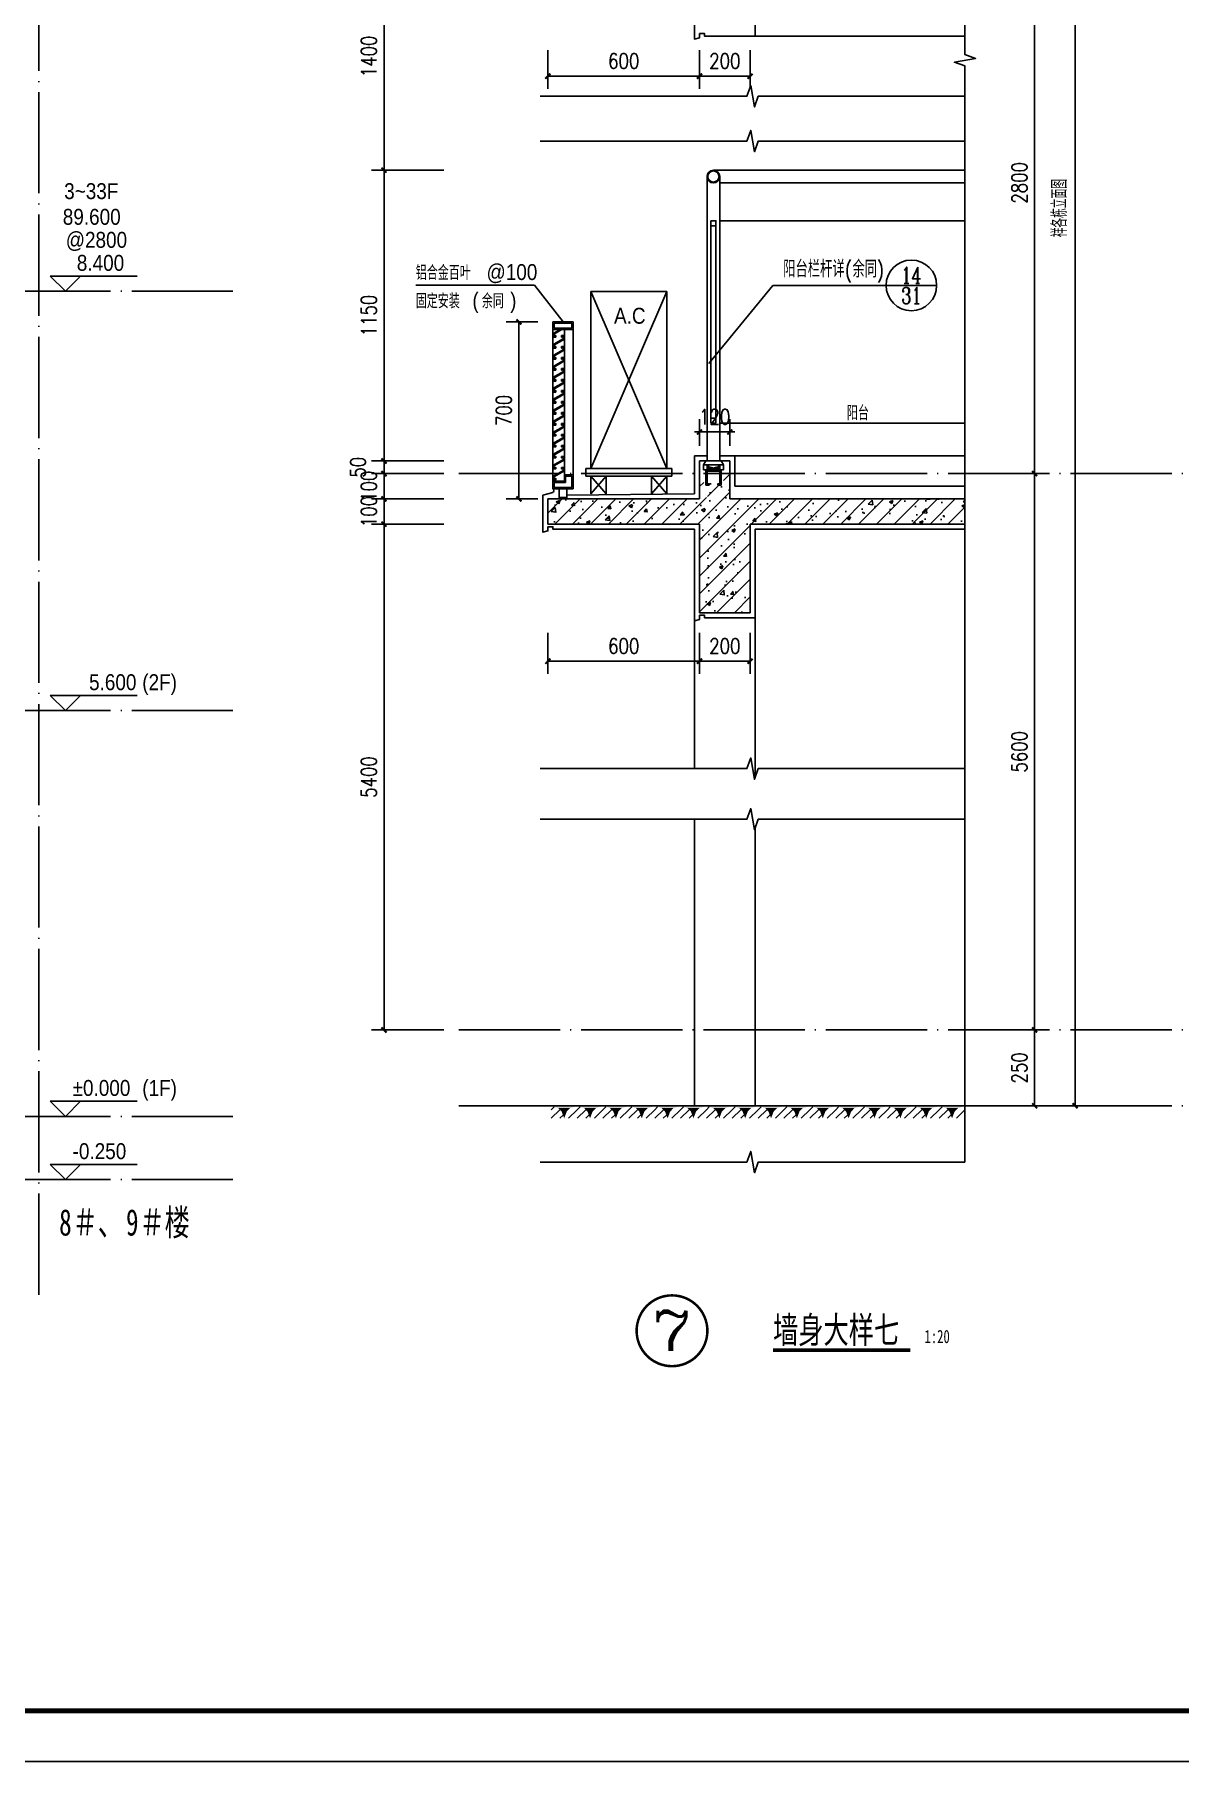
# Model space of a CAD drawing. Extents: x 718358 to 1668613, y -348838 to -159582.
# Drawn here: x 841980 to 846510, y -348838 to -342008 of the extents above; entities that cross this region are included whole.
import ezdxf
from ezdxf.enums import TextEntityAlignment as Align

# ---------------------------------------------------------------- set-up
doc = ezdxf.new("R2010")
doc.units = 0
doc.header["$LTSCALE"] = 1000
doc.linetypes.add('DOTE', pattern=[2.42, 2, -0.2, 0.02, -0.2])
for name, color, linetype in [('PUB_TEXT', 10, 'Continuous'), ('建-可见线', 7, 'Continuous'), ('建-图例填充', 251, 'Continuous'), ('建-图框', 4, 'Continuous'), ('建-墙体', 2, 'Continuous'), ('建-尺寸', 73, 'Continuous'), ('建-引出', 3, 'Continuous'), ('建-房间名', 7, 'Continuous'), ('建-标高', 3, 'Continuous'), ('建-楼梯-护栏', 163, 'Continuous'), ('建-空调及空调洞', 70, 'Continuous'), ('建-符号', 3, 'Continuous'), ('建-符号说明', 7, 'Continuous'), ('建-索引', 3, 'Continuous'), ('建-轮廓线', 7, 'Continuous'), ('建-轴网', 14, 'DOTE'), ('建-门窗剖', 4, 'Continuous'), ('建-阳台', 5, 'Continuous')]:
    doc.layers.add(name, color=color, linetype=linetype)
doc.styles.add('_TCH_DIM', font='gt单线西文.shx', dxfattribs={"width": 0.8, "bigfont": 'gt单线中文.shx'})
doc.styles.add('_TCH_LABEL', font='COMPLEX', dxfattribs={"bigfont": 'GBCBIG'})
doc.styles.add('_TCH_SPACE', font='gt单线西文.shx', dxfattribs={"width": 0.8, "height": 5, "bigfont": 'gt单线中文.shx'})
doc.styles.add('DIM_FONT', font='SIMPLEX.shx', dxfattribs={"width": 0.8, "bigfont": 'GBCBIG.shx'})
doc.styles.add('黑体字', font='simhei.ttf', dxfattribs={"width": 0.7})
doc.dimstyles.new('DIMN20', dxfattribs={"dimscale": 0.2, "dimtxt": 300, "dimasz": 100, "dimexe": 250, "dimexo": 300, "dimgap": 150, "dimtad": 1, "dimdec": 0, "dimzin": 0, "dimdsep": 46, "dimtxsty": 'DIM_FONT', "dimblk": 'ARCHTICK', "dimcen": 0.09, "dimdle": 1, "dimclrt": 7, "dimazin": 2, "dimtfac": 1, "dimtdec": 0, "dimtix": 1, "dimtmove": 2, "dimatfit": 3, "dimldrblk": 'ARCHTICK', "dimfxl": 1, "dimtolj": 1, "dimtzin": 0, "dimarcsym": 0})

# ---------------------------------------------------------------- blocks, each defined once
blk = doc.blocks.new('ghgdfsdsa')
at = {"layer": '建-楼梯-护栏'}
for p, q in [((915644.9, -350305.3), (915644.9, -351430.3)), ((915694.9, -350305.3), (915694.9, -351430.3)), ((915659.9, -350490.3), (915659.9, -351280.3)), ((915679.9, -351280.3), (915679.9, -350490.3)), ((915679.9, -351260.3), (915659.9, -351260.3)), ((915679.9, -351280.3), (915659.9, -351280.3)), ((915639.9, -351430.3), (915629.9, -351445.3)), ((915639.9, -351430.3), (915699.9, -351430.3)), ((915699.9, -351430.3), (915709.9, -351445.3)), ((915629.9, -351445.3), (915629.9, -351465.3)), ((915629.9, -351445.3), (915709.9, -351445.3)), ((915709.9, -351465.3), (915629.9, -351465.3)), ((915644.9, -351445.3), (915644.9, -351465.3)), ((915644.9, -351450.3), (915644.9, -351455.3)), ((915644.9, -351460.3), (915644.9, -351465.3)), ((915649.9, -351449.2), (915649.9, -351465.3)), ((915654.9, -351452.1), (915654.9, -351465.3)), ((915659.9, -351454), (915659.9, -351465.3)), ((915664.9, -351455.1), (915664.9, -351465.3)), ((915669.9, -351455.5), (915669.9, -351465.3)), ((915674.9, -351455.1), (915674.9, -351465.3)), ((915679.9, -351454), (915679.9, -351465.3)), ((915684.9, -351452.1), (915684.9, -351465.3)), ((915689.9, -351449.2), (915689.9, -351465.3)), ((915694.9, -351445.3), (915694.9, -351465.3)), ((915694.9, -351450.3), (915694.9, -351455.3)), ((915694.9, -351460.3), (915694.9, -351465.3)), ((915709.9, -351445.3), (915709.9, -351465.3))]:
    blk.add_line(p, q, dxfattribs=at)
for points in [[(915659.9, -350480.3), (915679.9, -350480.3), (915679.9, -350500.3), (915659.9, -350500.3)], [(915687.4, -351525.3), (915699.9, -351525.3), (915699.9, -351465.3), (915639.9, -351465.3), (915639.9, -351525.3), (915652.4, -351525.3), (915652.4, -351520.3), (915644.9, -351520.3), (915644.9, -351470.3), (915694.9, -351470.3), (915694.9, -351520.3), (915687.4, -351520.3)]]:
    blk.add_lwpolyline(points, close=True, dxfattribs=at)
for radius in [25, 22]:
    blk.add_circle((915669.9, -350305.3), radius, dxfattribs=at)
blk = doc.blocks.new('edffd')
at = {"layer": '建-门窗剖'}
for p, q in [((462212.4, 66249.4), (462247.4, 66249.4)), ((462212.4, 66249.4), (462212.4, 66224.4)), ((462247.4, 66249.4), (462247.4, 66194.4)), ((462167.4, 66194.4), (462167.4, 66224.4)), ((462167.4, 66224.4), (462212.4, 66224.4)), ((462247.4, 66194.4), (462167.4, 66194.4)), ((462172.4, 66199.4), (462172.4, 66219.4)), ((462172.4, 66219.4), (462217.4, 66219.4)), ((462242.4, 66199.4), (462172.4, 66199.4)), ((462192.4, 66194.4), (462192.4, 66154.4)), ((462217.4, 66244.4), (462242.4, 66244.4)), ((462217.4, 66244.4), (462217.4, 66219.4)), ((462222.4, 66194.4), (462222.4, 66154.4)), ((462242.4, 66244.4), (462242.4, 66199.4)), ((462192.4, 66159.4), (462222.4, 66159.4))]:
    blk.add_line(p, q, dxfattribs=at)
blk = doc.blocks.new('5g')
at = {"layer": '建-轮廓线'}
blk.add_arc((467039.4, 67253.7), 9.28, 306.06425, 53.93575, dxfattribs=at)
at = {"layer": '建-门窗剖'}
for p, q in [((467044.9, 67891.2), (467044.9, 67921.2)), ((467044.9, 67921.2), (467124.9, 67921.2)), ((467044.9, 67291.2), (467044.9, 67891.2)), ((467124.9, 67891.2), (467044.9, 67891.2)), ((467049.9, 67896.2), (467049.9, 67916.2)), ((467049.9, 67916.2), (467119.9, 67916.2)), ((467119.9, 67896.2), (467049.9, 67896.2)), ((467089.9, 67316.2), (467089.9, 67891.2)), ((467119.9, 67916.2), (467119.9, 67896.2)), ((467124.9, 67921.2), (467124.9, 67891.2)), ((467124.9, 67891.2), (467124.9, 67316.2))]:
    blk.add_line(p, q, dxfattribs=at)
blk.add_lwpolyline([(467079.7, 67891.2), (467047.9, 67872.8), (467047.9, 67864.1), (467052.9, 67864.1), (467052.9, 67867.1), (467055.9, 67867.1), (467055.9, 67861.1), (467044.9, 67861.1), (467044.9, 67874.6), (467073.7, 67891.2)], dxfattribs=at)
for points in [[(467078.9, 67867.1), (467089.9, 67867.1), (467089.9, 67853.6), (467047.9, 67829.4), (467047.9, 67820.7), (467052.9, 67820.7), (467052.9, 67823.7), (467055.9, 67823.7), (467055.9, 67817.7), (467044.9, 67817.7), (467044.9, 67831.1), (467086.9, 67855.4), (467086.9, 67864.1), (467081.9, 67864.1), (467081.9, 67861.1), (467078.9, 67861.1)], [(467078.9, 67823.7), (467089.9, 67823.7), (467089.9, 67810.2), (467047.9, 67785.9), (467047.9, 67777.2), (467052.9, 67777.2), (467052.9, 67780.2), (467055.9, 67780.2), (467055.9, 67774.2), (467044.9, 67774.2), (467044.9, 67787.7), (467086.9, 67811.9), (467086.9, 67820.7), (467081.9, 67820.7), (467081.9, 67817.7), (467078.9, 67817.7)], [(467078.9, 67780.2), (467089.9, 67780.2), (467089.9, 67766.7), (467047.9, 67742.5), (467047.9, 67733.8), (467052.9, 67733.8), (467052.9, 67736.8), (467055.9, 67736.8), (467055.9, 67730.8), (467044.9, 67730.8), (467044.9, 67744.2), (467086.9, 67768.5), (467086.9, 67777.2), (467081.9, 67777.2), (467081.9, 67774.2), (467078.9, 67774.2)], [(467078.9, 67736.8), (467089.9, 67736.8), (467089.9, 67723.3), (467047.9, 67699), (467047.9, 67690.3), (467052.9, 67690.3), (467052.9, 67693.3), (467055.9, 67693.3), (467055.9, 67687.3), (467044.9, 67687.3), (467044.9, 67700.8), (467086.9, 67725), (467086.9, 67733.8), (467081.9, 67733.8), (467081.9, 67730.8), (467078.9, 67730.8)], [(467078.9, 67693.3), (467089.9, 67693.3), (467089.9, 67679.9), (467047.9, 67655.6), (467047.9, 67646.9), (467052.9, 67646.9), (467052.9, 67649.9), (467055.9, 67649.9), (467055.9, 67643.9), (467044.9, 67643.9), (467044.9, 67657.3), (467086.9, 67681.6), (467086.9, 67690.3), (467081.9, 67690.3), (467081.9, 67687.3), (467078.9, 67687.3)], [(467078.9, 67649.9), (467089.9, 67649.9), (467089.9, 67636.4), (467047.9, 67612.2), (467047.9, 67603.4), (467052.9, 67603.4), (467052.9, 67606.4), (467055.9, 67606.4), (467055.9, 67600.4), (467044.9, 67600.4), (467044.9, 67613.9), (467086.9, 67638.1), (467086.9, 67646.9), (467081.9, 67646.9), (467081.9, 67643.9), (467078.9, 67643.9)], [(467078.9, 67606.4), (467089.9, 67606.4), (467089.9, 67593), (467047.9, 67568.7), (467047.9, 67560), (467052.9, 67560), (467052.9, 67563), (467055.9, 67563), (467055.9, 67557), (467044.9, 67557), (467044.9, 67570.4), (467086.9, 67594.7), (467086.9, 67603.4), (467081.9, 67603.4), (467081.9, 67600.4), (467078.9, 67600.4)], [(467078.9, 67563), (467089.9, 67563), (467089.9, 67549.5), (467047.9, 67525.3), (467047.9, 67516.5), (467052.9, 67516.5), (467052.9, 67519.5), (467055.9, 67519.5), (467055.9, 67513.5), (467044.9, 67513.5), (467044.9, 67527), (467086.9, 67551.3), (467086.9, 67560), (467081.9, 67560), (467081.9, 67557), (467078.9, 67557)], [(467078.9, 67519.5), (467089.9, 67519.5), (467089.9, 67506.1), (467047.9, 67481.8), (467047.9, 67473.1), (467052.9, 67473.1), (467052.9, 67476.1), (467055.9, 67476.1), (467055.9, 67470.1), (467044.9, 67470.1), (467044.9, 67483.6), (467086.9, 67507.8), (467086.9, 67516.5), (467081.9, 67516.5), (467081.9, 67513.5), (467078.9, 67513.5)], [(467078.9, 67476.1), (467089.9, 67476.1), (467089.9, 67462.6), (467047.9, 67438.4), (467047.9, 67429.6), (467052.9, 67429.6), (467052.9, 67432.6), (467055.9, 67432.6), (467055.9, 67426.6), (467044.9, 67426.6), (467044.9, 67440.1), (467086.9, 67464.4), (467086.9, 67473.1), (467081.9, 67473.1), (467081.9, 67470.1), (467078.9, 67470.1)], [(467078.9, 67432.6), (467089.9, 67432.6), (467089.9, 67419.2), (467047.9, 67394.9), (467047.9, 67386.2), (467052.9, 67386.2), (467052.9, 67389.2), (467055.9, 67389.2), (467055.9, 67383.2), (467044.9, 67383.2), (467044.9, 67396.7), (467086.9, 67420.9), (467086.9, 67429.6), (467081.9, 67429.6), (467081.9, 67426.6), (467078.9, 67426.6)], [(467078.9, 67389.2), (467089.9, 67389.2), (467089.9, 67375.7), (467047.9, 67351.5), (467047.9, 67342.8), (467052.9, 67342.8), (467052.9, 67345.8), (467055.9, 67345.8), (467055.9, 67339.8), (467044.9, 67339.8), (467044.9, 67353.2), (467086.9, 67377.5), (467086.9, 67386.2), (467081.9, 67386.2), (467081.9, 67383.2), (467078.9, 67383.2)], [(467078.9, 67345.8), (467089.9, 67345.8), (467089.9, 67332.3), (467047.9, 67308), (467047.9, 67299.3), (467052.9, 67299.3), (467052.9, 67302.3), (467055.9, 67302.3), (467055.9, 67296.3), (467044.9, 67296.3), (467044.9, 67309.8), (467086.9, 67334), (467086.9, 67342.8), (467081.9, 67342.8), (467081.9, 67339.8), (467078.9, 67339.8)]]:
    blk.add_lwpolyline(points, close=True, dxfattribs=at)
at = {"layer": '建-阳台'}
blk.add_blockref('edffd', (4877.5, 1066.8), dxfattribs=at)
blk = doc.blocks.new('A$C79397209')
at = {"layer": '建-空调及空调洞'}
for p, q in [((0, 0), (-300, -700)), ((-300, 0), (0, -700)), ((-300, 0), (0, 0)), ((-300, -700), (-300, 0)), ((0, 0), (0, -700)), ((-320, -700), (-320, -730)), ((20, -700), (-320, -700)), ((-320, -730), (20, -730)), ((0, -700), (-300, -700)), ((-240, -730), (-300, -800)), ((-300, -730), (-240, -800)), ((-300, -730), (-300, -800)), ((-240, -730), (-240, -800)), ((-60, -730), (0, -800)), ((-60, -730), (-59.9, -800)), ((0, -730), (-59.9, -800)), ((0, -730), (0, -800)), ((20, -730), (20, -700))]:
    blk.add_line(p, q, dxfattribs=at)
at = {"layer": '建-空调及空调洞', "style": '_TCH_DIM', "width": 0.888889}
blk.add_text('A.C', height=63, dxfattribs=at).set_placement((-208.3, -127.2))
blk = doc.blocks.new('_ArchTick')
at = {"color": 0, "linetype": 'ByBlock', "const_width": 0.4}
blk.add_lwpolyline([(-0.5, -0.5), (0.5, 0.5)], dxfattribs=at)
blk = doc.blocks.new('*D1774')
at = {"layer": 'Defpoints', "color": 0, "transparency": 16777216}
for p in [(845711.8, -339144.7), (846097.2, -339144.7), (845711.8, -346244.7)]:
    blk.add_point(p, dxfattribs=at)
at = {"layer": '建-尺寸', "color": 0, "lineweight": -2, "transparency": 16777216}
for p, q in [((845771.8, -339144.7), (846147.2, -339144.7)), ((846097.2, -346244.9), (846097.2, -339144.5)), ((845771.8, -346244.7), (846147.2, -346244.7))]:
    blk.add_line(p, q, dxfattribs=at)
at = {"layer": '建-尺寸', "color": 0, "lineweight": -2, "transparency": 16777216, "xscale": 20, "yscale": 20, "zscale": 20}
for p, rotation in [((846097.2, -339144.7), 90), ((846097.2, -346244.7), 270)]:
    blk.add_blockref('_ArchTick', p, dxfattribs=dict(at, rotation=rotation))
at = {"layer": '建-尺寸', "color": 7, "transparency": 16777216, "insert": (846035.2, -342694.7), "char_height": 60, "attachment_point": 5, "rotation": 90, "style": 'DIM_FONT'}
blk.add_mtext('\\A1;祥各栋立面图', dxfattribs=at)
blk = doc.blocks.new('$LinePat$00000015')
for p, q in [((0, -90), (71, -19)), ((0, -300), (211, -89)), ((210, -300), (286, -224)), ((420, -300), (630, -90))]:
    blk.add_line(p, q)
for points in [[(0, 0), (630, 0), (168, -45), (462, -45)], [(168, -45), (462, -45), (252, -132), (378, -132)], [(252, -132), (378, -132), (315, -300)]]:
    blk.add_solid(points)
blk = doc.blocks.new('*D1776')
at = {"layer": 'Defpoints', "color": 0, "transparency": 16777216}
for p in [(845711.8, -345944.7), (845937.2, -345944.7), (845711.8, -346244.7)]:
    blk.add_point(p, dxfattribs=at)
at = {"layer": '建-尺寸', "color": 0, "lineweight": -2, "transparency": 16777216}
for p, q in [((845771.8, -345944.7), (845987.2, -345944.7)), ((845937.2, -346244.9), (845937.2, -345944.5)), ((845771.8, -346244.7), (845987.2, -346244.7))]:
    blk.add_line(p, q, dxfattribs=at)
at = {"layer": '建-尺寸', "color": 0, "lineweight": -2, "transparency": 16777216, "xscale": 20, "yscale": 20, "zscale": 20}
for p, rotation in [((845937.2, -345944.7), 90), ((845937.2, -346244.7), 270)]:
    blk.add_blockref('_ArchTick', p, dxfattribs=dict(at, rotation=rotation))
at = {"layer": '建-尺寸', "color": 7, "transparency": 16777216, "insert": (845877.2, -346094.7), "char_height": 60, "attachment_point": 5, "rotation": 90, "style": 'DIM_FONT'}
blk.add_mtext('\\A1;250', dxfattribs=at)
blk = doc.blocks.new('*D1777')
at = {"layer": 'Defpoints', "color": 0, "transparency": 16777216}
for p in [(845711.8, -343744.7), (845937.2, -343744.7), (845711.8, -345944.7)]:
    blk.add_point(p, dxfattribs=at)
at = {"layer": '建-尺寸', "color": 0, "lineweight": -2, "transparency": 16777216}
for p, q in [((845771.8, -343744.7), (845987.2, -343744.7)), ((845937.2, -345944.9), (845937.2, -343744.5)), ((845771.8, -345944.7), (845987.2, -345944.7))]:
    blk.add_line(p, q, dxfattribs=at)
at = {"layer": '建-尺寸', "color": 0, "lineweight": -2, "transparency": 16777216, "xscale": 20, "yscale": 20, "zscale": 20}
for p, rotation in [((845937.2, -343744.7), 90), ((845937.2, -345944.7), 270)]:
    blk.add_blockref('_ArchTick', p, dxfattribs=dict(at, rotation=rotation))
at = {"layer": '建-尺寸', "color": 7, "transparency": 16777216, "insert": (845877.2, -344844.7), "char_height": 60, "attachment_point": 5, "rotation": 90, "style": 'DIM_FONT'}
blk.add_mtext('\\A1;5600', dxfattribs=at)
blk = doc.blocks.new('*D1778')
at = {"layer": 'Defpoints', "color": 0, "transparency": 16777216}
for p in [(845711.8, -341444.7), (845937.2, -341444.7), (845711.8, -343744.7)]:
    blk.add_point(p, dxfattribs=at)
at = {"layer": '建-尺寸', "color": 0, "lineweight": -2, "transparency": 16777216}
for p, q in [((845771.8, -341444.7), (845987.2, -341444.7)), ((845937.2, -343744.9), (845937.2, -341444.5)), ((845771.8, -343744.7), (845987.2, -343744.7))]:
    blk.add_line(p, q, dxfattribs=at)
at = {"layer": '建-尺寸', "color": 0, "lineweight": -2, "transparency": 16777216, "xscale": 20, "yscale": 20, "zscale": 20}
for p, rotation in [((845937.2, -341444.7), 90), ((845937.2, -343744.7), 270)]:
    blk.add_blockref('_ArchTick', p, dxfattribs=dict(at, rotation=rotation))
at = {"layer": '建-尺寸', "color": 7, "transparency": 16777216, "insert": (845877.2, -342594.7), "char_height": 60, "attachment_point": 5, "rotation": 90, "style": 'DIM_FONT'}
blk.add_mtext('\\A1;2800', dxfattribs=at)
blk = doc.blocks.new('*D1781')
at = {"layer": 'Defpoints', "color": 0, "transparency": 16777216}
for p in [(844011.4, -342010.6), (844611.4, -342010.6), (844611.4, -342172.9)]:
    blk.add_point(p, dxfattribs=at)
at = {"layer": '建-尺寸', "color": 0, "lineweight": -2, "transparency": 16777216}
for p, q in [((844011.4, -342070.6), (844011.4, -342222.9)), ((844611.4, -342070.6), (844611.4, -342222.9)), ((844011.2, -342172.9), (844611.6, -342172.9))]:
    blk.add_line(p, q, dxfattribs=at)
at = {"layer": '建-尺寸', "color": 0, "lineweight": -2, "transparency": 16777216, "xscale": 20, "yscale": 20, "zscale": 20, "rotation": 180}
blk.add_blockref('_ArchTick', (844011.4, -342172.9), dxfattribs=at)
at = {"layer": '建-尺寸', "color": 0, "lineweight": -2, "transparency": 16777216, "xscale": 20, "yscale": 20, "zscale": 20}
blk.add_blockref('_ArchTick', (844611.4, -342172.9), dxfattribs=at)
at = {"layer": '建-尺寸', "color": 7, "transparency": 16777216, "insert": (844311.4, -342112.9), "char_height": 60, "attachment_point": 5, "style": 'DIM_FONT'}
blk.add_mtext('\\A1;600', dxfattribs=at)
blk = doc.blocks.new('*D1782')
at = {"layer": 'Defpoints', "color": 0, "transparency": 16777216}
for p in [(844611.4, -342010.6), (844811.4, -342010.6), (844811.4, -342172.9)]:
    blk.add_point(p, dxfattribs=at)
at = {"layer": '建-尺寸', "color": 0, "lineweight": -2, "transparency": 16777216}
for p, q in [((844611.4, -342070.6), (844611.4, -342222.9)), ((844811.4, -342070.6), (844811.4, -342222.9)), ((844611.2, -342172.9), (844811.6, -342172.9))]:
    blk.add_line(p, q, dxfattribs=at)
at = {"layer": '建-尺寸', "color": 0, "lineweight": -2, "transparency": 16777216, "xscale": 20, "yscale": 20, "zscale": 20, "rotation": 180}
blk.add_blockref('_ArchTick', (844611.4, -342172.9), dxfattribs=at)
at = {"layer": '建-尺寸', "color": 0, "lineweight": -2, "transparency": 16777216, "xscale": 20, "yscale": 20, "zscale": 20}
blk.add_blockref('_ArchTick', (844811.4, -342172.9), dxfattribs=at)
at = {"layer": '建-尺寸', "color": 7, "transparency": 16777216, "insert": (844711.4, -342112.9), "char_height": 60, "attachment_point": 5, "style": 'DIM_FONT'}
blk.add_mtext('\\A1;200', dxfattribs=at)
blk = doc.blocks.new('*D1784')
at = {"layer": 'Defpoints', "color": 0, "transparency": 16777216}
for p in [(843362.9, -343944.7), (843659.6, -343944.7), (843659.6, -345944.7)]:
    blk.add_point(p, dxfattribs=at)
at = {"layer": '建-尺寸', "color": 0, "lineweight": -2, "transparency": 16777216}
for p, q in [((843599.6, -343944.7), (843312.9, -343944.7)), ((843362.9, -345944.9), (843362.9, -343944.5)), ((843599.6, -345944.7), (843312.9, -345944.7))]:
    blk.add_line(p, q, dxfattribs=at)
at = {"layer": '建-尺寸', "color": 0, "lineweight": -2, "transparency": 16777216, "xscale": 20, "yscale": 20, "zscale": 20}
for p, rotation in [((843362.9, -343944.7), 90), ((843362.9, -345944.7), 270)]:
    blk.add_blockref('_ArchTick', p, dxfattribs=dict(at, rotation=rotation))
at = {"layer": '建-尺寸', "color": 7, "transparency": 16777216, "insert": (843302.9, -344944.7), "char_height": 60, "attachment_point": 5, "rotation": 90, "style": 'DIM_FONT'}
blk.add_mtext('\\A1;5400', dxfattribs=at)
blk = doc.blocks.new('*D1785')
at = {"layer": 'Defpoints', "color": 0, "transparency": 16777216}
for p in [(843362.9, -343844.7), (843659.6, -343844.7), (843659.6, -343944.7)]:
    blk.add_point(p, dxfattribs=at)
at = {"layer": '建-尺寸', "color": 0, "lineweight": -2, "transparency": 16777216}
for p, q in [((843599.6, -343844.7), (843312.9, -343844.7)), ((843362.9, -343844.7), (843362.9, -343824.7)), ((843362.9, -343944.7), (843362.9, -343844.7)), ((843599.6, -343944.7), (843312.9, -343944.7)), ((843362.9, -343944.7), (843362.9, -343964.7))]:
    blk.add_line(p, q, dxfattribs=at)
at = {"layer": '建-尺寸', "color": 0, "lineweight": -2, "transparency": 16777216, "xscale": 20, "yscale": 20, "zscale": 20}
for p, rotation in [((843362.9, -343844.7), 270), ((843362.9, -343944.7), 90)]:
    blk.add_blockref('_ArchTick', p, dxfattribs=dict(at, rotation=rotation))
at = {"layer": '建-尺寸', "color": 7, "transparency": 16777216, "insert": (843302.9, -343894.7), "char_height": 60, "attachment_point": 5, "rotation": 90, "style": 'DIM_FONT'}
blk.add_mtext('\\A1;100', dxfattribs=at)
blk = doc.blocks.new('*D1786')
at = {"layer": 'Defpoints', "color": 0, "transparency": 16777216}
for p in [(843362.9, -343744.7), (843659.6, -343744.7), (843659.6, -343844.7)]:
    blk.add_point(p, dxfattribs=at)
at = {"layer": '建-尺寸', "color": 0, "lineweight": -2, "transparency": 16777216}
for p, q in [((843362.9, -343744.7), (843362.9, -343724.7)), ((843599.6, -343744.7), (843312.9, -343744.7)), ((843362.9, -343844.7), (843362.9, -343744.7)), ((843599.6, -343844.7), (843312.9, -343844.7)), ((843362.9, -343844.7), (843362.9, -343864.7))]:
    blk.add_line(p, q, dxfattribs=at)
at = {"layer": '建-尺寸', "color": 0, "lineweight": -2, "transparency": 16777216, "xscale": 20, "yscale": 20, "zscale": 20}
for p, rotation in [((843362.9, -343744.7), 270), ((843362.9, -343844.7), 90)]:
    blk.add_blockref('_ArchTick', p, dxfattribs=dict(at, rotation=rotation))
at = {"layer": '建-尺寸', "color": 7, "transparency": 16777216, "insert": (843302.9, -343794.7), "char_height": 60, "attachment_point": 5, "rotation": 90, "style": 'DIM_FONT'}
blk.add_mtext('\\A1;100', dxfattribs=at)
blk = doc.blocks.new('*D1787')
at = {"layer": 'Defpoints', "color": 0, "transparency": 16777216}
for p in [(843362.9, -343694.7), (843659.6, -343694.7), (843659.6, -343744.7)]:
    blk.add_point(p, dxfattribs=at)
at = {"layer": '建-尺寸', "color": 0, "lineweight": -2, "transparency": 16777216}
for p, q in [((843599.6, -343694.7), (843312.9, -343694.7)), ((843362.9, -343694.7), (843362.9, -343674.7)), ((843362.9, -343744.7), (843362.9, -343694.7)), ((843599.6, -343744.7), (843312.9, -343744.7)), ((843362.9, -343744.7), (843362.9, -343764.7))]:
    blk.add_line(p, q, dxfattribs=at)
at = {"layer": '建-尺寸', "color": 0, "lineweight": -2, "transparency": 16777216, "xscale": 20, "yscale": 20, "zscale": 20}
for p, rotation in [((843362.9, -343694.7), 270), ((843362.9, -343744.7), 90)]:
    blk.add_blockref('_ArchTick', p, dxfattribs=dict(at, rotation=rotation))
at = {"layer": '建-尺寸', "color": 7, "transparency": 16777216, "insert": (843259.9, -343719.7), "char_height": 60, "attachment_point": 5, "rotation": 90, "style": 'DIM_FONT'}
blk.add_mtext('\\A1;50', dxfattribs=at)
blk = doc.blocks.new('*D1788')
at = {"layer": 'Defpoints', "color": 0, "transparency": 16777216}
for p in [(843362.9, -342544.7), (843659.6, -342544.7), (843659.6, -343694.7)]:
    blk.add_point(p, dxfattribs=at)
at = {"layer": '建-尺寸', "color": 0, "lineweight": -2, "transparency": 16777216}
for p, q in [((843599.6, -342544.7), (843312.9, -342544.7)), ((843362.9, -343694.9), (843362.9, -342544.5)), ((843599.6, -343694.7), (843312.9, -343694.7))]:
    blk.add_line(p, q, dxfattribs=at)
at = {"layer": '建-尺寸', "color": 0, "lineweight": -2, "transparency": 16777216, "xscale": 20, "yscale": 20, "zscale": 20}
for p, rotation in [((843362.9, -342544.7), 90), ((843362.9, -343694.7), 270)]:
    blk.add_blockref('_ArchTick', p, dxfattribs=dict(at, rotation=rotation))
at = {"layer": '建-尺寸', "color": 7, "transparency": 16777216, "insert": (843302.9, -343119.7), "char_height": 60, "attachment_point": 5, "rotation": 90, "style": 'DIM_FONT'}
blk.add_mtext('\\A1;1150', dxfattribs=at)
blk = doc.blocks.new('*D1789')
at = {"layer": 'Defpoints', "color": 0, "transparency": 16777216}
for p in [(843362.9, -341644.7), (843659.6, -341644.7), (843659.6, -342544.7)]:
    blk.add_point(p, dxfattribs=at)
at = {"layer": '建-尺寸', "color": 0, "lineweight": -2, "transparency": 16777216}
for p, q in [((843599.6, -341644.7), (843312.9, -341644.7)), ((843362.9, -342544.9), (843362.9, -341644.5)), ((843599.6, -342544.7), (843312.9, -342544.7))]:
    blk.add_line(p, q, dxfattribs=at)
at = {"layer": '建-尺寸', "color": 0, "lineweight": -2, "transparency": 16777216, "xscale": 20, "yscale": 20, "zscale": 20}
for p, rotation in [((843362.9, -341644.7), 90), ((843362.9, -342544.7), 270)]:
    blk.add_blockref('_ArchTick', p, dxfattribs=dict(at, rotation=rotation))
at = {"layer": '建-尺寸', "color": 7, "transparency": 16777216, "insert": (843302.9, -342094.7), "char_height": 60, "attachment_point": 5, "rotation": 90, "style": 'DIM_FONT'}
blk.add_mtext('\\A1;1400', dxfattribs=at)
blk = doc.blocks.new('*D1798')
at = {"layer": 'Defpoints', "color": 0, "transparency": 16777216}
for p in [(843896.7, -343144.7), (844031.4, -343144.7), (844031.4, -343844.7)]:
    blk.add_point(p, dxfattribs=at)
at = {"layer": '建-尺寸', "color": 0, "lineweight": -2, "transparency": 16777216}
for p, q in [((843971.4, -343144.7), (843846.7, -343144.7)), ((843896.7, -343844.9), (843896.7, -343144.5)), ((843971.4, -343844.7), (843846.7, -343844.7))]:
    blk.add_line(p, q, dxfattribs=at)
at = {"layer": '建-尺寸', "color": 0, "lineweight": -2, "transparency": 16777216, "xscale": 20, "yscale": 20, "zscale": 20}
for p, rotation in [((843896.7, -343144.7), 90), ((843896.7, -343844.7), 270)]:
    blk.add_blockref('_ArchTick', p, dxfattribs=dict(at, rotation=rotation))
at = {"layer": '建-尺寸', "color": 7, "transparency": 16777216, "insert": (843836.7, -343494.7), "char_height": 60, "attachment_point": 5, "rotation": 90, "style": 'DIM_FONT'}
blk.add_mtext('\\A1;700', dxfattribs=at)
blk = doc.blocks.new('*D1947')
at = {"layer": 'Defpoints', "color": 0, "transparency": 16777216}
for p in [(844611.4, -344314.7), (844811.4, -344314.7), (844811.4, -344486.4)]:
    blk.add_point(p, dxfattribs=at)
at = {"layer": '建-尺寸', "color": 0, "lineweight": -2, "transparency": 16777216}
for p, q in [((844611.4, -344374.7), (844611.4, -344536.4)), ((844811.4, -344374.7), (844811.4, -344536.4)), ((844611.2, -344486.4), (844811.6, -344486.4))]:
    blk.add_line(p, q, dxfattribs=at)
at = {"layer": '建-尺寸', "color": 0, "lineweight": -2, "transparency": 16777216, "xscale": 20, "yscale": 20, "zscale": 20, "rotation": 180}
blk.add_blockref('_ArchTick', (844611.4, -344486.4), dxfattribs=at)
at = {"layer": '建-尺寸', "color": 0, "lineweight": -2, "transparency": 16777216, "xscale": 20, "yscale": 20, "zscale": 20}
blk.add_blockref('_ArchTick', (844811.4, -344486.4), dxfattribs=at)
at = {"layer": '建-尺寸', "color": 7, "transparency": 16777216, "insert": (844711.4, -344426.4), "char_height": 60, "attachment_point": 5, "style": 'DIM_FONT'}
blk.add_mtext('\\A1;200', dxfattribs=at)
blk = doc.blocks.new('*D1948')
at = {"layer": 'Defpoints', "color": 0, "transparency": 16777216}
for p in [(844011.4, -344314.7), (844611.4, -344314.7), (844611.4, -344486.4)]:
    blk.add_point(p, dxfattribs=at)
at = {"layer": '建-尺寸', "color": 0, "lineweight": -2, "transparency": 16777216}
for p, q in [((844011.4, -344374.7), (844011.4, -344536.4)), ((844611.4, -344374.7), (844611.4, -344536.4)), ((844011.2, -344486.4), (844611.6, -344486.4))]:
    blk.add_line(p, q, dxfattribs=at)
at = {"layer": '建-尺寸', "color": 0, "lineweight": -2, "transparency": 16777216, "xscale": 20, "yscale": 20, "zscale": 20, "rotation": 180}
blk.add_blockref('_ArchTick', (844011.4, -344486.4), dxfattribs=at)
at = {"layer": '建-尺寸', "color": 0, "lineweight": -2, "transparency": 16777216, "xscale": 20, "yscale": 20, "zscale": 20}
blk.add_blockref('_ArchTick', (844611.4, -344486.4), dxfattribs=at)
at = {"layer": '建-尺寸', "color": 7, "transparency": 16777216, "insert": (844311.4, -344426.4), "char_height": 60, "attachment_point": 5, "style": 'DIM_FONT'}
blk.add_mtext('\\A1;600', dxfattribs=at)
blk = doc.blocks.new('*D2996')
at = {"layer": 'Defpoints', "color": 0, "transparency": 16777216}
for p in [(844731.4, -343579.9), (844611.4, -343694.7), (844731.4, -343694.7)]:
    blk.add_point(p, dxfattribs=at)
at = {"layer": '建-尺寸', "color": 0, "lineweight": -2, "transparency": 16777216}
for p, q in [((844611.4, -343579.9), (844591.4, -343579.9)), ((844611.4, -343634.7), (844611.4, -343529.9)), ((844611.4, -343579.9), (844731.4, -343579.9)), ((844731.4, -343634.7), (844731.4, -343529.9)), ((844731.4, -343579.9), (844751.4, -343579.9))]:
    blk.add_line(p, q, dxfattribs=at)
at = {"layer": '建-尺寸', "color": 0, "lineweight": -2, "transparency": 16777216, "xscale": 20, "yscale": 20, "zscale": 20}
blk.add_blockref('_ArchTick', (844611.4, -343579.9), dxfattribs=at)
at = {"layer": '建-尺寸', "color": 0, "lineweight": -2, "transparency": 16777216, "xscale": 20, "yscale": 20, "zscale": 20, "rotation": 180}
blk.add_blockref('_ArchTick', (844731.4, -343579.9), dxfattribs=at)
at = {"layer": '建-尺寸', "color": 7, "transparency": 16777216, "insert": (844671.4, -343519.9), "char_height": 60, "attachment_point": 5, "style": 'DIM_FONT'}
blk.add_mtext('\\A1;120', dxfattribs=at)

msp = doc.modelspace()

# ---------------------------------------------------------------- hatches: boundary and pattern name
at = {"layer": '建-图例填充'}
h = msp.add_hatch(dxfattribs=at)
h.set_pattern_fill('钢筋混凝土', color=256, scale=20, style=0)
h.set_pattern_definition([(45, (-7154.08, 3832.993), (-35.355339, 35.355339), []), (50, (-7154.08, 3832.99), (143.452037, -12.550427), [15, -165]), (355, (-7154.08, 3832.99), (-27.750267, 150.438427), [12, -132]), (100.4514, (-7142.13, 3831.95), (115.701876, 137.887908), [12.748038, -140.228422]), (46.1842, (-7154.08, 3873), (213.44821, -33.103803), [22.5, -247.5]), (96.6356, (-7136.3, 3870.23), (186.93254, 194.823574), [19.12206, -210.3426]), (351.1842, (-7154.08, 3873), (186.93239, 194.82372), [18, -198]), (21, (-7134.08, 3862.99), (119.38141, -80.523778), [15, -165]), (326, (-7134.08, 3862.99), (48.663066, 145.03001), [12, -132]), (71.4514, (-7124.13, 3856.28), (168.044526, 64.5061), [12.748038, -140.228422]), (37.5, (-7154.08, 3832.993), (2.431971, 66.5787708), [0, -130.4, 0, -134, 0, -132.5]), (7.5, (-7154.08, 3832.99), (52.6139075, 78.8823424), [0, -76.4, 0, -127.4, 0, -50.5]), (327.5, (-7198.68, 3832.99), (106.7644872, -4.5109743), [0, -50, 0, -156, 0, -207]), (317.5, (-7218.68, 3832.99), (116.637234, 20.020996), [0, -65, 0, -103.6, 0, -147])])
h.paths.add_polyline_path([(845661.6, -343944.7), (845661.6, -343844.7), (844731.4, -343844.7), (844731.4, -343744.7), (844696.4, -343744.7), (844706.4, -343759.7), (844706.4, -343779.7), (844696.4, -343779.7), (844696.4, -343839.7), (844683.9, -343839.7), (844683.9, -343834.7), (844691.4, -343834.7), (844691.4, -343784.7), (844641.4, -343784.7), (844641.4, -343834.7), (844648.9, -343834.7), (844648.9, -343839.7), (844636.4, -343839.7), (844636.4, -343779.7), (844626.4, -343779.7), (844626.4, -343759.7), (844636.4, -343744.7), (844611.4, -343744.7), (844611.4, -344294.7), (844811.4, -344294.7), (844811.4, -343944.7)])
h.paths.add_polyline_path([(844611.4, -343844.7), (844011.4, -343844.7), (844011.4, -343944.7), (844611.4, -343944.7)])

# ---------------------------------------------------------------- linework, layer by layer
at = {"layer": '建-可见线'}
for p, q in [((844641.4, -343674.7), (844591.4, -343674.7)), ((844751.4, -343674.7), (844691.4, -343674.7)), ((844751.4, -343674.7), (844751.4, -343794.7)), ((844031.4, -343819.7), (843991.4, -343830.3)), ((843991.4, -343964.7), (843991.4, -343830.3)), ((844591.4, -343824.7), (844086.4, -343829.5)), ((844751.4, -343794.7), (845661.6, -343794.7)), ((845661.6, -346244.7), (844024.7, -346244.7))]:
    msp.add_line(p, q, dxfattribs=at)
for points in [[(843991.4, -341664.7), (843991.4, -341676.4), (844011.4, -341671.2), (844011.4, -341664.7), (844011.4, -341654.7), (844031.4, -341654.7), (844031.4, -341664.7), (844591.4, -341664.7), (844591.4, -342026.4), (844591.4, -342026.4), (844611.4, -342021.2), (844611.4, -342014.7), (844611.4, -342004.7), (844631.4, -342004.7), (844631.4, -342014.7), (844831.4, -342014.7), (844831.4, -341664.7), (845661.6, -341664.7)], [(843991.4, -343964.7), (843991.4, -343976.4), (844011.4, -343971.2), (844011.4, -343964.7), (844011.4, -343954.7), (844031.4, -343954.7), (844031.4, -343964.7), (844591.4, -343964.7), (844591.4, -344326.4), (844591.4, -344326.4), (844611.4, -344321.2), (844611.4, -344314.7), (844611.4, -344304.7), (844631.4, -344304.7), (844631.4, -344314.7), (844831.4, -344314.7), (844831.4, -343964.7), (845661.6, -343964.7)]]:
    msp.add_lwpolyline(points, dxfattribs=at)
at = {"layer": '建-图框'}
msp.add_lwpolyline([(835227.9, -348837.6), (852047.9, -348837.6), (852047.9, -336957.6), (835227.9, -336957.6)], close=True, dxfattribs=at)
at = {"layer": '建-图框', "const_width": 20}
msp.add_lwpolyline([(835727.9, -348637.6), (851847.9, -348637.6), (851847.9, -337157.6), (835727.9, -337157.6)], close=True, dxfattribs=at)
at = {"layer": '建-墙体'}
for p, q in [((844591.4, -343824.7), (844591.4, -343674.7)), ((844611.4, -343844.7), (844611.4, -343694.7)), ((844611.4, -343694.7), (844731.4, -343694.7)), ((844731.4, -343694.7), (844731.4, -343844.7)), ((844011.4, -343944.7), (844011.4, -343844.7)), ((844131.4, -343844.7), (844011.4, -343844.7)), ((844611.4, -343844.7), (844131.4, -343844.7)), ((844731.4, -343844.7), (845661.6, -343844.7)), ((844611.4, -343944.7), (844011.4, -343944.7)), ((844611.4, -344294.7), (844611.4, -343944.7)), ((844811.4, -343944.7), (845661.6, -343944.7)), ((844811.4, -344294.7), (844811.4, -343944.7)), ((844611.4, -344294.7), (844811.4, -344294.7))]:
    msp.add_line(p, q, dxfattribs=at)
at = {"layer": '建-引出'}
for p, q in [((843958.9, -343000), (843488.6, -343000)), ((844071.4, -343144.7), (843958.9, -343000))]:
    msp.add_line(p, q, dxfattribs=at)
at = {"layer": '建-标高'}
for p, q in [((842102.4, -343023.6), (842042.4, -342963.6)), ((842042.4, -342963.6), (842386.4, -342963.6)), ((842102.4, -343023.6), (842162.4, -342963.6)), ((842102.4, -344682), (842042.4, -344622)), ((842042.4, -344622), (842386.4, -344622)), ((842102.4, -344682), (842162.4, -344622)), ((842102.4, -346286.6), (842042.4, -346226.6)), ((842042.4, -346226.6), (842386.4, -346226.6)), ((842102.4, -346286.6), (842162.4, -346226.6)), ((842102.4, -346536.6), (842042.4, -346476.6)), ((842042.4, -346476.6), (842386.4, -346476.6)), ((842102.4, -346536.6), (842162.4, -346476.6))]:
    msp.add_line(p, q, dxfattribs=at)
at = {"layer": '建-符号'}
for points in [[(845661.6, -337752.8), (845661.6, -342087.6), (845703.6, -342102.9), (845619.6, -342117.7), (845661.6, -342132.6), (845661.6, -346467.4)], [(845661.6, -342252.3), (844843.8, -342252.3), (844828.5, -342294.3), (844813.7, -342210.3), (844798.8, -342252.3), (843981, -342252.3)], [(845661.6, -342429.4), (844843.8, -342429.4), (844828.5, -342471.4), (844813.7, -342387.4), (844798.8, -342429.4), (843981, -342429.4)], [(845661.6, -344911.2), (844843.8, -344911.2), (844828.5, -344953.2), (844813.7, -344869.2), (844798.8, -344911.2), (843981, -344911.2)], [(845661.6, -345111.2), (844843.8, -345111.2), (844828.5, -345153.2), (844813.7, -345069.2), (844798.8, -345111.2), (843981, -345111.2)], [(845661.6, -346467.4), (844843.8, -346467.4), (844828.5, -346509.4), (844813.7, -346425.4), (844798.8, -346467.4), (843981, -346467.4)]]:
    msp.add_lwpolyline(points, dxfattribs=at)
at = {"layer": '建-符号', "const_width": 10}
msp.add_lwpolyline([(844642.4, -347134.4, 1), (844362.4, -347134.4, 1)], format="xyb", close=True, dxfattribs=at)
at = {"layer": '建-符号', "const_width": 14}
msp.add_lwpolyline([(844902.2, -347211), (845445.8, -347211)], dxfattribs=at)
at = {"layer": '建-索引'}
for p, q in [((844648.4, -343308.9), (844901.6, -343000.2)), ((844901.6, -343000.2), (845349.6, -343000.2)), ((845549.6, -343000.2), (845349.6, -343000.2))]:
    msp.add_line(p, q, dxfattribs=at)
msp.add_circle((845449.6, -343000.2), 100, dxfattribs=at)
at = {"layer": '建-轮廓线', "color": 253}
for p, q in [((844831.4, -342014.7), (845661.6, -342014.7)), ((845661.6, -342544.7), (844667.1, -342544.7)), ((844691.4, -342594.7), (845661.6, -342594.7)), ((845661.6, -342744.7), (844691.4, -342744.7)), ((844691.4, -343544.7), (845661.6, -343544.7)), ((844751.4, -343674.7), (845661.6, -343674.7)), ((844591.4, -344326.4), (844591.4, -344911.2)), ((844831.4, -344314.7), (844831.4, -344945.4)), ((844591.4, -345111.2), (844591.4, -346244.7)), ((844831.4, -345145.4), (844831.4, -346244.7))]:
    msp.add_line(p, q, dxfattribs=at)
at = {"layer": '建-轴网', "ltscale": 0.2}
for p, q in [((841997, -346992.1), (841997, -337845.6)), ((842765.3, -343023.6), (836685, -343023.6)), ((843659.6, -343744.7), (851598.1, -343744.7)), ((842765.3, -344682), (836685, -344682)), ((843659.6, -345944.7), (851598.1, -345944.7)), ((843659.6, -346244.7), (851598.1, -346244.7)), ((842765.3, -346286.6), (836685, -346286.6)), ((842765.3, -346536.6), (836685, -346536.6))]:
    msp.add_line(p, q, dxfattribs=at)

# ---------------------------------------------------------------- block references
at = {"layer": '建-可见线'}
msp.add_blockref('ghgdfsdsa', (-71003.5, 7735.6), dxfattribs=at)
at = {"layer": '建-图例填充', "xscale": 0.1623954994313155, "yscale": 0.16, "zscale": 0.16, "rotation": 8.807517080037705e-09}
for p in [(844024.7, -346246.1), (844127, -346246.1), (844229.3, -346246.1), (844331.6, -346246.1), (844433.9, -346246.1), (844536.2, -346246.1), (844638.5, -346246.1), (844740.8, -346246.1), (844843.2, -346246.1), (844945.5, -346246.1), (845047.8, -346246.1), (845150.1, -346246.1), (845252.4, -346246.1), (845354.7, -346246.1), (845457, -346246.1), (845559.3, -346246.1)]:
    msp.add_blockref('$LinePat$00000015', p, dxfattribs=at)
at = {"layer": '建-空调及空调洞'}
msp.add_blockref('A$C79397209', (844481.4, -343024.7), dxfattribs=at)
at = {"layer": '建-阳台'}
msp.add_blockref('5g', (376986.5, -411065.9), dxfattribs=at)

# ---------------------------------------------------------------- texts
at = {"layer": 'PUB_TEXT', "style": '_TCH_LABEL', "width": 1.5}
msp.add_text('7', height=158.4, dxfattribs=at).set_placement((844423.2, -347213.6), (844581.6, -347213.6), align=Align.FIT)
at = {"layer": '建-引出', "style": '_TCH_DIM'}
for s, height, width, p in [('铝合金百叶', 57.32, 0.8, (843488.6, -342979)), ('@100', 63, 0.888889, (843768.6, -342979)), ('固定安装', 57.32, 0.8, (843488.6, -343091)), ('(', 63, 0.888889, (843712.6, -343091)), ('余同', 57.32, 0.8, (843749.9, -343091)), (')', 63, 0.888889, (843861.9, -343091))]:
    msp.add_text(s, height=height, dxfattribs=dict(at, width=width)).set_placement(p)
at = {"layer": '建-房间名', "style": '_TCH_SPACE', "width": 0.8}
msp.add_text('阳台', height=57.32, dxfattribs=at).set_placement((845194.3, -343533.6))
at = {"layer": '建-标高', "style": '_TCH_DIM', "width": 0.888889}
for s, p in [('89.600', (842092, -342760.6)), ('@2800', (842103.8, -342851.6)), ('8.400', (842147.5, -342942.6)), ('5.600', (842195.9, -344601)), ('(2F)', (842406.4, -344601)), ('%%P0.000', (842130.8, -346205.6)), ('(1F)', (842406.4, -346205.6)), ('-0.250', (842130.8, -346455.6))]:
    msp.add_text(s, height=63, dxfattribs=at).set_placement(p)
at = {"layer": '建-符号', "color": 7, "style": '黑体字', "width": 0.7}
for s, height, p in [('8', 104.6, (842077.4, -346757.9, 0)), ('＃、', 104.56, (842130.3, -346757.9, 0)), ('9', 104.6, (842342, -346757.9, 0)), ('＃楼', 104.56, (842394.9, -346757.9, 0))]:
    msp.add_text(s, height=height, dxfattribs=at).set_placement(p)
at = {"layer": '建-符号说明'}
for s, height, style, width, p in [('3~33F', 63, '_TCH_DIM', 0.888889, (842097.4, -342659)), ('墙身大样七', 104.56, '黑体字', 0.7, (844902.2, -347183, 0)), ('1:20', 52.28, '黑体字', 0.7, (845501.8, -347183, 0))]:
    msp.add_text(s, height=height, dxfattribs=dict(at, style=style, width=width)).set_placement(p)
at = {"layer": '建-索引', "style": '_TCH_LABEL'}
for s, p in [('阳台栏杆详', (844942.5, -342969.1)), ('余同', (845216.3, -342969.1))]:
    msp.add_text(s, height=67.52, dxfattribs=at).set_placement(p)
at = {"layer": '建-索引', "style": '_TCH_LABEL', "width": 0.705882}
for s, p in [('(', (845188.3, -342969.1)), (')', (845314.6, -342969.1))]:
    msp.add_text(s, height=59.5, dxfattribs=at).set_placement(p)
at = {"layer": '建-索引', "style": '_TCH_LABEL'}
for s, width, p, p2 in [('14', 0.846774, (845409.3, -342992.1), (845489.8, -342992.1)), ('31', 0.9375, (845409.3, -343072.6), (845489.8, -343072.6))]:
    msp.add_text(s, height=64.4, dxfattribs=dict(at, width=width)).set_placement(p, p2, align=Align.FIT)

# ---------------------------------------------------------------- dimensions: what is measured, and where the dimension line sits
at = {"layer": '建-尺寸'}
for p1, p2, distance, text, picture, middle in [((845711.8, -346244.7), (845711.8, -339144.7), -385.4, '祥各栋立面图', '*D1774', (846035.2, -342694.7)), ((845711.8, -343744.7), (845711.8, -341444.7), -225.4, '2800', '*D1778', (845877.2, -342594.7)), ((843659.6, -342544.7), (843659.6, -341644.7), 296.7, '1400', '*D1789', (843302.9, -342094.7)), ((845711.8, -345944.7), (845711.8, -343744.7), -225.4, '5600', '*D1777', (845877.2, -344844.7)), ((843659.6, -345944.7), (843659.6, -343944.7), 296.7, '5400', '*D1784', (843302.9, -344944.7)), ((845711.8, -346244.7), (845711.8, -345944.7), -225.4, '250', '*D1776', (845877.2, -346094.7))]:
    dim = msp.add_aligned_dim(p1=p1, p2=p2, distance=distance, text=text, dimstyle='DIMN20', dxfattribs=at)
    dim.commit()
    dim.dimension.update_dxf_attribs({"geometry": picture, "text_midpoint": middle})
for p1, p2, distance, picture, middle in [((844011.4, -342010.6), (844611.4, -342010.6), -162.3, '*D1781', (844311.4, -342112.9)), ((844611.4, -342010.6), (844811.4, -342010.6), -162.3, '*D1782', (844711.4, -342112.9)), ((843659.6, -343694.7), (843659.6, -342544.7), 296.7, '*D1788', (843302.9, -343119.7)), ((844031.4, -343844.7), (844031.4, -343144.7), 134.6, '*D1798', (843836.7, -343494.7)), ((844611.4, -343694.7), (844731.4, -343694.7), 114.8, '*D2996', (844671.4, -343519.9)), ((843659.6, -343844.7), (843659.6, -343744.7), 296.7, '*D1786', (843302.9, -343794.7)), ((843659.6, -343944.7), (843659.6, -343844.7), 296.7, '*D1785', (843302.9, -343894.7)), ((844011.4, -344314.7), (844611.4, -344314.7), -171.7, '*D1948', (844311.4, -344426.4)), ((844611.4, -344314.7), (844811.4, -344314.7), -171.7, '*D1947', (844711.4, -344426.4))]:
    dim = msp.add_aligned_dim(p1=p1, p2=p2, distance=distance, dimstyle='DIMN20', dxfattribs=at)
    dim.commit()
    dim.dimension.update_dxf_attribs({"geometry": picture, "text_midpoint": middle})
dim = msp.add_linear_dim(base=(843362.9, -343694.7), p1=(843659.6, -343744.7), p2=(843659.6, -343694.7), angle=90, dimstyle='DIMN20', dxfattribs=at)
dim.commit()
dim.dimension.update_dxf_attribs({"geometry": '*D1787', "text_midpoint": (843259.9, -343719.7), "dimtype": 161})

doc.saveas('drawing.dxf')
